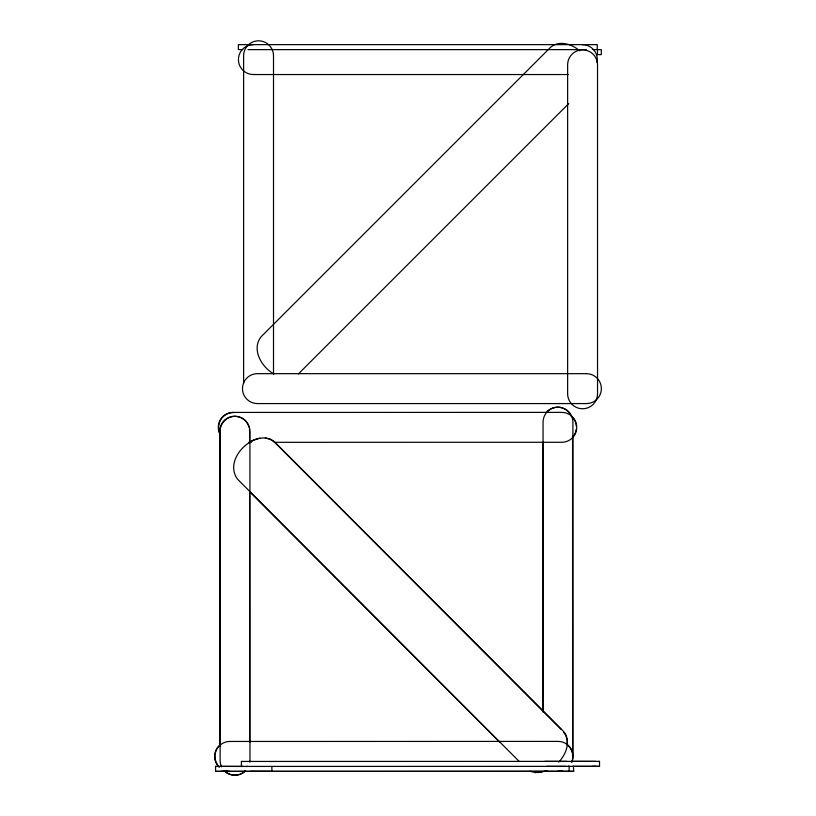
<?xml version="1.0" encoding="UTF-8"?>
<svg xmlns="http://www.w3.org/2000/svg" width="816" height="816" viewBox="0 0 816 816"><rect width="100%" height="100%" fill="white"/><g stroke="black" fill="none" stroke-linecap="round" stroke-linejoin="round"><path stroke-width="1.22" d="M566.957 744.886L567.151 740.336L565.835 735.308L563.764 732.278M558.685 762.154C566.284 754.361 571.435 740.5 563.407 731.279L274.737 442.058C267.505 435.54 256.418 437.662 248.931 442.619M298.381 373.942L568.721 103.601M260.018 438.212C243.015 441.262 225.716 463.253 237.599 479.278L519.078 761.297M540.651 772.344L546.914 770.579M534.99 772.579L540.988 772.344M247.36 766.428L241.414 766.428L241.414 761.44L599.525 761.389L599.525 766.367L592.375 766.377M544.649 761.348L566.967 761.389M595.792 761.389L573.475 761.348M573.434 766.336L573.679 771.314L215.567 771.365L215.567 766.387L242.913 766.418M220.738 766.387L242.291 766.428M271.881 766.418L271.881 771.406M595.792 766.367L572.914 766.326M215.567 771.365L226.114 771.365M220.738 771.365L573.679 771.314M242.75 49.623L238.374 49.623L238.374 44.635L597.271 44.635L597.271 49.623M247.931 49.623L586.194 49.623M592.895 49.623L601.321 49.623L601.321 54.601L596.945 54.601M568.405 74.542L253.378 74.542A14.953 14.953 0 0 1 238.425 59.588A14.953 14.953 0 0 1 253.378 44.635M248.809 442.333L251.348 442.333M274.258 442.323L561.806 442.282A14.953 14.923 -89.9 0 0 576.728 427.329A14.953 14.923 -89.9 0 0 561.806 412.376L233.203 412.427A14.953 14.923 -89.9 0 0 219.83 434M598.76 761.389L599.525 761.389M241.414 761.44L242.179 761.44M246.483 766.428L599.525 766.367M215.567 766.387L216.332 766.387M568.171 766.336L569.15 766.336L569.15 771.314L568.538 771.314M546.822 766.336L566.202 766.377M568.538 766.336L569.15 766.336M250.328 771.365L272.136 771.406M265.353 437.978L270.371 439.283L274.4 442.058L561.275 729.473M529.972 771.273L535.316 772.579M273.819 373.901C261.681 367.21 251.073 349.207 261.161 336.722L550.423 47.45C558.899 39.953 571.924 43.911 579.544 50.735M249.859 491.895L499.861 742.376M597.485 49.623L597.485 54.601M572.577 436.111L572.618 751.138A14.953 14.923 -89.9 0 1 572.495 753.086M543.099 711.766L543.058 422.147A14.953 14.923 -89.9 0 1 557.981 407.194A14.953 14.923 -89.9 0 1 572.903 422.147L572.954 751.138A14.953 14.923 -89.9 0 1 572.444 755.014M542.732 442.476L542.773 711.766M273.513 374.585L273.513 55.753A14.953 14.953 0 0 0 258.56 40.8A14.953 14.953 0 0 0 243.607 55.753L243.607 383.479M249.594 442.68L249.594 431.246A14.953 14.923 -89.9 0 0 249.461 429.298M249.604 492.221L249.635 742.458M219.8 746.273L219.749 431.256A14.953 14.923 -89.9 0 1 249.084 427.38M582.369 44.635A14.953 14.953 0 0 1 597.037 62.516M249.849 762.195A14.953 14.923 -89.9 0 0 249.971 760.247L249.92 431.246A14.953 14.923 -89.9 0 0 234.998 416.293A14.953 14.923 -89.9 0 0 220.085 431.256L220.126 760.247A14.953 14.923 -89.9 0 0 221.666 766.867M245.606 770.814A14.953 14.923 -89.9 0 1 224.502 770.824M245.269 770.814A14.953 14.923 -89.9 0 1 224.176 770.824M219.749 433.102A14.953 14.923 -89.9 0 1 233.539 412.427M570.557 415.466A14.953 14.923 -89.9 0 1 576.371 426.35M576.269 429.277A14.953 14.923 -89.9 0 1 572.699 437.192M547.097 411.57A14.953 14.923 -89.9 0 1 570.568 414.671M229.877 771.365A14.953 14.923 -89.9 0 1 226.022 770.855M219.331 766.989A14.953 14.923 -89.9 0 1 229.877 741.458L558.144 741.407A14.953 14.923 -89.9 0 1 571.934 762.083M562.02 770.804A14.953 14.923 -89.9 0 1 558.154 771.314M566.906 744.498A14.953 14.923 -89.9 0 1 572.23 752.485M572.455 753.433A14.953 14.923 -89.9 0 1 572.455 759.278M572.23 760.226A14.953 14.923 -89.9 0 1 571.608 762.083M561.683 770.804A14.953 14.923 -89.9 0 1 557.828 771.314M219.004 766.989A14.953 14.923 -89.9 0 1 218.994 745.834M586.418 373.667L257.428 373.667A14.953 14.953 0 0 0 242.464 388.62A14.953 14.953 0 0 0 257.428 403.573L586.418 403.573A14.953 14.953 0 0 0 601.372 388.62A14.953 14.953 0 0 0 586.418 373.667M597.536 393.802L597.536 64.811A14.953 14.953 0 0 0 582.583 49.858A14.953 14.953 0 0 0 567.63 64.811L567.63 393.802A14.953 14.953 0 0 0 582.583 408.755A14.953 14.953 0 0 0 597.536 393.802"/></g></svg>
